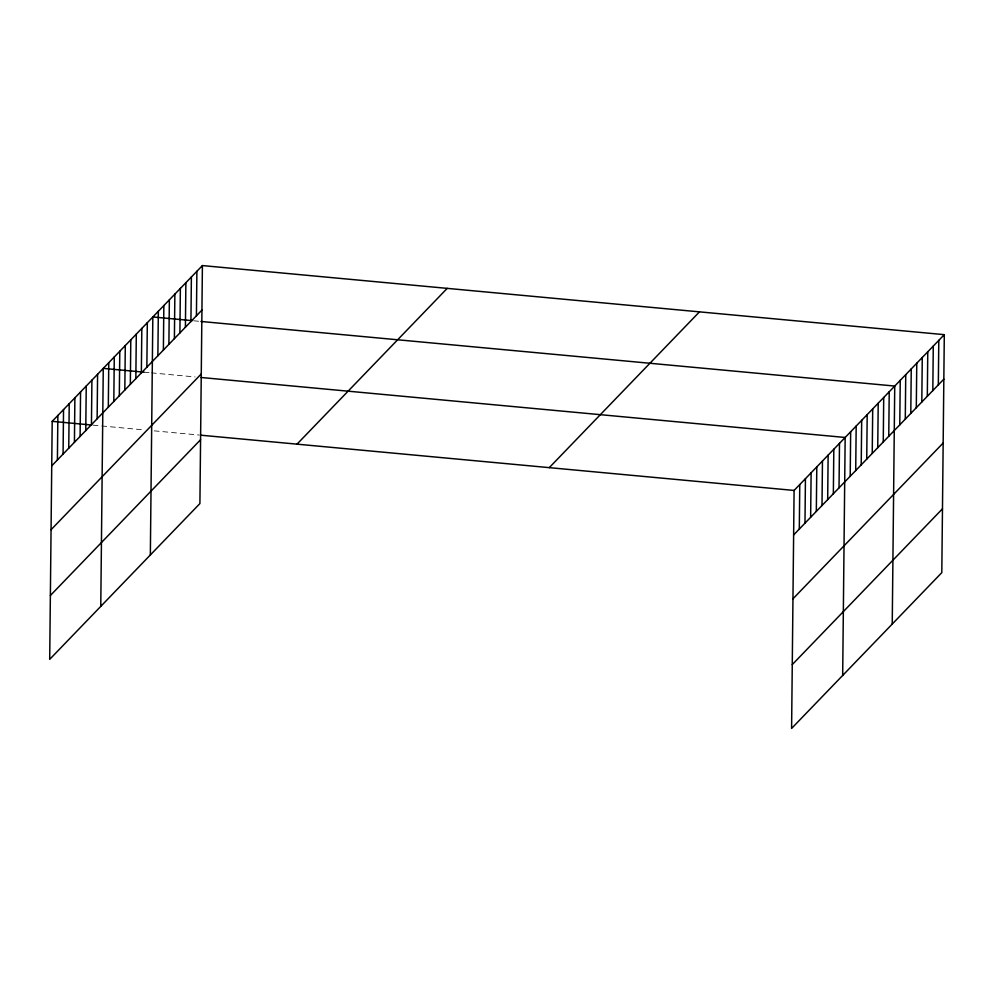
<?xml version="1.0" encoding="UTF-8"?>
<svg xmlns="http://www.w3.org/2000/svg" width="994" height="994" viewBox="0 0 994 994"><rect width="100%" height="100%" fill="white"/><g stroke="black" fill="none" stroke-linecap="round" stroke-linejoin="round"><path stroke-width="0.75" stroke-dasharray="4.97 3.73" d="M193.631 320.776L199.471 321.323M144.068 372.178L149.895 372.725M151.349 372.862L195.072 376.937M93.001 425.146L100.282 425.83M101.736 425.966L144.006 429.905M154.207 430.849L199.384 435.061"/><path stroke-width="1.49" d="M202.403 265.572L52.197 421.357L49.7 659.345L199.906 503.56L202.403 265.572L944.3 334.655L941.803 572.643L791.597 728.428L794.094 490.44L944.3 334.655M57.404 459.986L57.863 415.467M63.069 454.096L63.541 409.578M68.748 448.207L69.22 403.701M74.426 442.33L74.885 397.811M80.104 436.441L80.564 391.922M85.77 430.551L86.242 386.045M91.448 424.674L91.908 380.155M97.126 418.785L97.586 374.266M100.767 606.39L103.264 368.389L144.068 372.178M108.309 407.192L108.768 362.673M113.813 401.477L114.273 356.958M119.317 395.761L119.789 351.242M124.822 390.058L125.294 345.539M130.338 384.343L130.798 339.824M135.843 378.627L136.302 334.108M141.347 372.912L141.819 328.405M146.851 367.208L147.323 322.69M150.343 554.975L152.827 316.974L192.177 320.64M157.872 355.777L158.344 311.259M163.376 350.062L163.848 305.556M168.893 344.359L169.353 299.84M174.397 338.643L174.857 294.125M179.902 332.928L180.374 288.409M185.406 327.225L185.878 282.706M190.923 321.509L191.382 276.991M196.427 315.794L196.887 271.275M799.3 529.069L799.772 484.55M804.978 523.179L805.438 478.661M810.644 517.29L811.116 472.784M816.322 511.413L816.795 466.894M822.001 505.524L822.46 461.005M827.679 499.634L828.139 455.128M833.345 493.757L833.817 449.238M839.023 487.868L839.495 443.349M842.676 675.473L845.161 437.472L200.9 377.471M850.205 476.275L850.665 431.756M855.71 470.56L856.182 426.041M861.214 464.844L861.686 420.325M866.731 459.141L867.19 414.622M872.235 453.426L872.707 408.907M877.739 447.71L878.211 403.191M883.256 441.995L883.716 397.488M888.76 436.291L889.22 391.773M892.239 624.058L894.737 386.057L200.925 321.46M899.769 424.86L900.241 380.342M905.285 419.145L905.745 374.639M910.79 413.442L911.249 368.923M916.294 407.726L916.766 363.208M921.798 402.011L922.27 357.492M927.315 396.308L927.775 351.789M932.819 390.592L933.279 346.074M938.324 384.877L938.796 340.358M51.725 465.863L201.931 310.078M51.054 529.715L201.26 373.93M50.371 595.505L200.577 439.721M297.02 444.144L447.225 288.359M549.272 467.64L699.478 311.855M793.622 534.946L943.828 379.161M792.964 598.798L943.169 443.013M792.268 664.588L942.474 508.804M52.197 421.357L91.535 425.01M200.838 435.198L794.094 490.44"/></g></svg>
